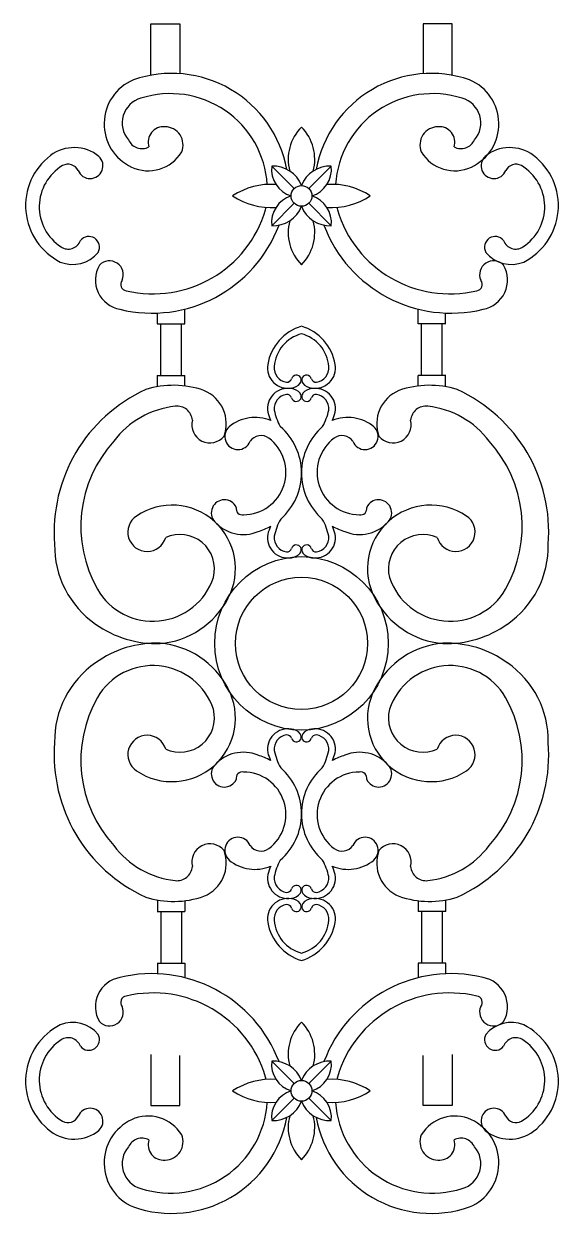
# Model space of a CAD drawing. Extents: x 12262 to 40734, y 30451 to 49613.
# Drawn here: x 23073 to 23460, y 37690 to 38552 of the extents above; entities that cross this region are included whole.
import ezdxf

# ---------------------------------------------------------------- set-up
doc = ezdxf.new("R2010")
doc.units = 0
doc.header["$LTSCALE"] = 0.85
doc.header["$MEASUREMENT"] = 0
doc.layers.get('0').update_dxf_attribs({"linetype": 'CONTINUOUS'})

# ---------------------------------------------------------------- blocks, each defined once
blk = doc.blocks.new('A$C58F13123')
for p, q in [((50.13, 456.3), (50.13, 476.69)), ((50.13, 476.69), (61.72, 476.69)), ((61.72, 476.69), (61.72, 456.72)), ((170.87, 476.69), (159.28, 476.69)), ((159.28, 476.69), (159.28, 456.72)), ((170.87, 456.3), (170.87, 476.69)), ((98.56, 419.64), (107.55, 410.66)), ((122.44, 419.64), (113.45, 410.66)), ((98.56, 395.77), (107.55, 404.76)), ((122.44, 395.77), (113.45, 404.76)), ((52.72, 356.49), (52.72, 360.76)), ((63.76, 356.49), (63.76, 362.03)), ((157.24, 356.49), (157.24, 362.03)), ((168.28, 356.49), (168.28, 360.76)), ((52.68, 356.49), (63.76, 356.49)), ((54.1, 335.77), (54.1, 356.49)), ((62.38, 335.77), (62.38, 356.49)), ((168.33, 356.49), (157.24, 356.49)), ((158.62, 335.77), (158.62, 356.49)), ((166.9, 335.77), (166.9, 356.49)), ((52.68, 335.77), (63.76, 335.77)), ((52.72, 331.2), (52.72, 335.77)), ((63.76, 331.65), (63.76, 335.77)), ((168.33, 335.77), (157.24, 335.77)), ((157.24, 331.65), (157.24, 335.77)), ((168.28, 331.2), (168.28, 335.77)), ((52.72, 125.41), (52.72, 120.84)), ((63.76, 124.97), (63.76, 120.84)), ((157.24, 124.97), (157.24, 120.84)), ((168.28, 125.41), (168.28, 120.84)), ((52.68, 120.84), (63.76, 120.84)), ((54.1, 120.84), (54.1, 100.12)), ((62.38, 120.84), (62.38, 100.12)), ((168.33, 120.84), (157.24, 120.84)), ((158.62, 120.84), (158.62, 100.12)), ((166.9, 120.84), (166.9, 100.12)), ((52.68, 100.12), (63.76, 100.12)), ((52.72, 100.12), (52.72, 95.85)), ((63.76, 100.12), (63.76, 94.59)), ((168.33, 100.12), (157.24, 100.12)), ((157.24, 100.12), (157.24, 94.59)), ((168.28, 100.12), (168.28, 95.85)), ((50.13, 63.44), (50.13, 43.06)), ((61.72, 43.06), (61.72, 63.02)), ((159.28, 43.06), (159.28, 63.02)), ((170.87, 63.44), (170.87, 43.06)), ((98.56, 60.84), (107.55, 51.86)), ((122.44, 60.84), (113.45, 51.86)), ((98.56, 36.97), (107.55, 45.96)), ((122.44, 36.97), (113.45, 45.96)), ((50.13, 43.06), (61.72, 43.06)), ((170.87, 43.06), (159.28, 43.06))]:
    blk.add_line(p, q)
for centre, radius in [((110.5, 407.71), 4.17), ((110.5, 228.31), 34.78), ((110.5, 228.31), 26.5), ((110.5, 48.91), 4.17)]:
    blk.add_circle(centre, radius)
for centre, radius, start, end in [((58.47, 409.96), 46.87, 10.3295, 109.158), ((162.53, 409.96), 46.87, 70.842, 169.6705), ((50.51, 436.59), 19.14, 112.8118, 244.8193), ((170.49, 436.59), 19.14, 295.1807, 67.1882), ((48.88, 436.97), 10.28, 105.5375, 221.2342), ((57.98, 409.82), 38.9, 3.6637, 107.7508), ((163.02, 409.82), 38.9, 72.2492, 176.3363), ((172.12, 436.97), 10.28, 318.7658, 74.4625), ((55.24, 429.25), 6.23, 84.7476, 197.6446), ((55.7, 428.13), 7.32, 337.5602, 89.0977), ((123.57, 422.36), 18.39, 135.2689, 194.7549), ((97.43, 422.36), 18.39, 345.2451, 44.7311), ((165.31, 428.13), 7.32, 90.9023, 202.4398), ((165.76, 429.25), 6.23, 342.3554, 95.2524), ((19.36, 411.24), 15.83, 51.144, 126.8647), ((46.53, 432.54), 5.87, 203.5667, 298.1751), ((174.47, 432.54), 5.87, 241.8249, 336.4333), ((194.03, 411.24), 15.83, 53.1353, 128.856), ((25.17, 403.79), 25.28, 127.2574, 243.2823), ((25.76, 419.82), 5.15, 202.0145, 46.6439), ((49.02, 433.55), 15.75, 245.0188, 328.5844), ((171.98, 433.55), 15.75, 211.4156, 294.9812), ((187.64, 419.82), 5.15, 133.3561, 337.9855), ((188.23, 403.79), 25.28, 296.7177, 52.7426), ((24.58, 403.38), 19.22, 120.8755, 236.9042), ((16.87, 415.79), 4.62, 27.0844, 117.7551), ((109.69, 418.38), 11.19, 173.5492, 252.5464), ((99.12, 407.44), 12.22, 21.3058, 92.5986), ((121.88, 407.44), 12.22, 87.4014, 158.6942), ((111.31, 418.38), 11.19, 287.4536, 6.4508), ((196.53, 415.79), 4.62, 62.2449, 152.9156), ((188.81, 403.38), 19.22, 303.0958, 59.1245), ((98.33, 384.39), 27.96, 85.9507, 123.4982), ((122.67, 384.39), 27.96, 56.5018, 94.0493), ((98.33, 431.02), 27.96, 236.5018, 274.0493), ((109.69, 397.03), 11.19, 107.4536, 186.4508), ((111.31, 397.03), 11.19, 353.5492, 72.5464), ((122.67, 431.02), 27.96, 265.9507, 303.4982), ((57.98, 409.82), 38.9, 348.6722, 350.1022), ((99.12, 407.98), 12.22, 267.4014, 338.6942), ((121.88, 407.98), 12.22, 201.3058, 272.5986), ((163.02, 409.82), 38.9, 189.8978, 191.3278), ((50.98, 415.52), 47.07, 256.8114, 343.5357), ((123.57, 393.05), 18.39, 165.2451, 224.7311), ((97.43, 393.05), 18.39, 315.2689, 14.7549), ((170.02, 415.52), 47.07, 196.4643, 283.1886), ((50.52, 415.19), 54.47, 256.384, 339.3625), ((170.48, 415.19), 54.47, 200.6375, 283.616), ((16.99, 391.56), 5.17, 235.8288, 340.2673), ((25.21, 387.16), 4.28, 330.991, 141.6679), ((188.18, 387.16), 4.28, 38.3321, 209.009), ((196.4, 391.56), 5.17, 199.7327, 304.1712), ((18.77, 393.35), 13.11, 247.7567, 320.9538), ((194.63, 393.35), 13.11, 219.0462, 292.2433), ((39.81, 373.98), 11.92, 150.0435, 259.7755), ((33.52, 376.11), 5.56, 336.2406, 136.5189), ((187.48, 376.11), 5.56, 43.4811, 203.7594), ((181.19, 373.98), 11.92, 280.2245, 29.9565), ((40.55, 372.22), 2.55, 139.792, 262.9779), ((180.45, 372.22), 2.55, 277.0221, 40.208), ((116.18, 336.78), 19.53, 106.901, 170.0102), ((104.82, 336.78), 19.53, 9.9898, 73.099), ((114.18, 338.28), 14.63, 104.5693, 175.9009), ((106.82, 338.28), 14.63, 4.0991, 75.4307), ((105.05, 338.8), 8.22, 170.4319, 280.0293), ((115.95, 338.8), 8.22, 259.9707, 9.5681), ((105.33, 338.72), 5.77, 173.9373, 262.0279), ((108.45, 333.86), 1.97, 319.8275, 164.3056), ((112.55, 333.86), 1.97, 15.6944, 220.1725), ((115.67, 338.72), 5.77, 277.9721, 6.0627), ((59.22, 294.94), 36.84, 70.681, 107.6528), ((105.05, 322.35), 8.22, 79.9707, 189.5681), ((104.54, 335.14), 2.14, 269.6031, 339.542), ((106.1, 335.55), 4.87, 274.6128, 322.4651), ((106.1, 325.6), 4.87, 37.5349, 85.3872), ((114.91, 335.55), 4.87, 217.5349, 265.3872), ((114.91, 325.6), 4.87, 94.6128, 142.4651), ((116.46, 335.14), 2.14, 200.458, 270.3969), ((115.95, 322.35), 8.22, 350.4319, 100.0293), ((161.78, 294.94), 36.84, 72.3472, 109.319), ((74.14, 272.93), 62.79, 114.5527, 184.4519), ((65.84, 316.32), 14.5, 340.0302, 67.3927), ((105.33, 322.43), 5.77, 97.9721, 186.0627), ((104.54, 326.01), 2.14, 20.458, 90.3969), ((108.45, 327.29), 1.97, 195.6944, 40.1725), ((112.55, 327.29), 1.97, 139.8275, 344.3056), ((116.46, 326.01), 2.14, 89.6031, 159.542), ((115.67, 322.43), 5.77, 353.9373, 82.0279), ((155.16, 316.32), 14.5, 112.6073, 199.9698), ((146.86, 272.93), 62.79, 355.5481, 65.4473), ((63.83, 287.88), 35.74, 96.3714, 143.1107), ((60.59, 317.28), 6.17, 4.7403, 96.8264), ((130.55, 331.42), 35.19, 197.2585, 203.0949), ((121.34, 326.06), 22.16, 191.0303, 209.2739), ((99.66, 326.06), 22.16, 330.7261, 348.9697), ((90.45, 331.42), 35.19, 336.9051, 342.7415), ((160.41, 317.28), 6.17, 83.1736, 175.2597), ((157.18, 287.88), 35.74, 36.8893, 83.6286), ((73.8, 315.96), 7.29, 165.5077, 320.984), ((91.86, 302.47), 16.42, 67.3609, 129.3607), ((129.14, 302.47), 16.42, 50.6393, 112.6391), ((147.2, 315.96), 7.29, 219.016, 14.4923), ((85.02, 311.28), 5.27, 132.5628, 338.2457), ((94.28, 306.25), 5.35, 54.1973, 144.868), ((85.99, 296.63), 24.54, 311.2485, 49.2553), ((135.01, 296.63), 24.54, 130.7447, 228.7515), ((126.72, 306.25), 5.35, 35.132, 125.8027), ((135.98, 311.28), 5.27, 201.7543, 47.4372), ((72.83, 275.16), 50.8, 137.7187, 209.6339), ((87.25, 296.92), 17.03, 270.1166, 53.3681), ((133.76, 296.92), 17.03, 126.6319, 269.8834), ((148.17, 275.16), 50.8, 330.3661, 42.2813), ((58.62, 258.34), 25.41, 331.9122, 124.1059), ((79.58, 280.63), 5.25, 24.576, 222.6108), ((86.78, 282.31), 2.48, 168.2127, 281.5812), ((134.22, 282.31), 2.48, 258.4188, 11.7873), ((141.42, 280.63), 5.25, 317.3892, 155.424), ((162.38, 258.34), 25.41, 55.8941, 208.0878), ((48.62, 272.9), 7.74, 123.2822, 343.6533), ((121.34, 267.05), 22.16, 149.8761, 168.9697), ((99.66, 267.05), 22.16, 11.0303, 30.1239), ((172.38, 272.9), 7.74, 196.3467, 56.7178), ((87.19, 287.39), 15.43, 221.946, 292.3845), ((85.99, 296.63), 24.54, 286.7412, 299.5357), ((130.55, 261.69), 35.19, 157.285, 162.7415), ((90.45, 261.69), 35.19, 17.2585, 22.715), ((135.01, 296.63), 24.54, 240.4643, 253.2588), ((133.82, 287.39), 15.43, 247.6155, 318.054), ((61.78, 258.12), 13.85, 345.7287, 114.426), ((105.05, 270.76), 8.22, 170.4319, 280.0293), ((105.33, 270.68), 5.77, 173.9373, 262.0279), ((115.95, 270.76), 8.22, 259.9707, 9.5681), ((115.67, 270.68), 5.77, 277.9721, 6.0627), ((159.22, 258.12), 13.85, 65.574, 194.2713), ((49.56, 267.37), 38.03, 178.9706, 235.3902), ((104.54, 267.1), 2.14, 269.6031, 339.542), ((106.1, 267.51), 4.87, 274.6128, 322.4651), ((108.45, 265.82), 1.97, 319.8275, 164.3056), ((112.55, 265.82), 1.97, 15.6944, 220.1725), ((114.91, 267.51), 4.87, 217.5349, 265.3872), ((116.46, 267.1), 2.14, 200.458, 270.3969), ((171.44, 267.37), 38.03, 304.6098, 1.0294), ((50.88, 262.84), 25.64, 209.9614, 341.4979), ((170.12, 262.84), 25.64, 198.5021, 330.0386), ((50.87, 262.14), 34.04, 274.9273, 332.416), ((170.13, 262.14), 34.04, 207.584, 265.0727), ((52.44, 270.16), 41.96, 234.324, 271.851), ((168.56, 270.16), 41.96, 268.149, 305.676), ((52.44, 186.45), 41.96, 88.149, 125.676), ((50.87, 194.48), 34.04, 27.584, 85.0727), ((170.13, 194.48), 34.04, 94.9273, 152.416), ((168.56, 186.45), 41.96, 54.324, 91.851), ((49.56, 189.24), 38.03, 124.6098, 181.0294), ((171.44, 189.24), 38.03, 358.9706, 55.3902), ((50.88, 193.77), 25.64, 18.5021, 150.0386), ((170.12, 193.77), 25.64, 29.9614, 161.4979), ((72.83, 181.46), 50.8, 150.3661, 222.2813), ((58.62, 198.28), 25.41, 235.8941, 28.0878), ((162.38, 198.28), 25.41, 151.9122, 304.1059), ((148.17, 181.46), 50.8, 317.7187, 29.6339), ((61.78, 198.5), 13.85, 245.574, 14.2713), ((159.22, 198.5), 13.85, 165.7287, 294.426), ((105.05, 185.85), 8.22, 79.9707, 189.5681), ((105.33, 185.93), 5.77, 97.9721, 186.0627), ((104.54, 189.51), 2.14, 20.458, 90.3969), ((106.1, 189.1), 4.87, 37.5349, 85.3872), ((108.45, 190.79), 1.97, 195.6944, 40.1725), ((112.55, 190.79), 1.97, 139.8275, 344.3056), ((114.91, 189.1), 4.87, 94.6128, 142.4651), ((116.46, 189.51), 2.14, 89.6031, 159.542), ((115.95, 185.85), 8.22, 350.4319, 100.0293), ((115.67, 185.93), 5.77, 353.9373, 82.0279), ((74.14, 183.68), 62.79, 175.5481, 245.4473), ((48.62, 183.71), 7.74, 16.3467, 236.7178), ((172.38, 183.71), 7.74, 303.2822, 163.6533), ((146.86, 183.68), 62.79, 294.5527, 4.4519), ((87.19, 169.22), 15.43, 67.6155, 138.054), ((85.99, 159.99), 24.54, 60.4643, 73.2588), ((130.55, 194.93), 35.19, 197.2585, 202.715), ((121.34, 189.56), 22.16, 191.0303, 210.1239), ((99.66, 189.56), 22.16, 329.8761, 348.9697), ((90.45, 194.93), 35.19, 337.285, 342.7415), ((135.01, 159.99), 24.54, 106.7412, 119.5357), ((133.82, 169.22), 15.43, 41.946, 112.3845), ((79.58, 175.98), 5.25, 137.3892, 335.424), ((85.99, 159.99), 24.54, 310.7447, 48.7515), ((135.01, 159.99), 24.54, 131.2485, 229.2553), ((141.42, 175.98), 5.25, 204.576, 42.6108), ((86.78, 174.3), 2.48, 78.4188, 191.7873), ((87.25, 159.7), 17.03, 306.6319, 89.8834), ((133.76, 159.7), 17.03, 90.1166, 233.3681), ((134.22, 174.3), 2.48, 348.2127, 101.5812), ((85.02, 145.33), 5.27, 21.7543, 227.4372), ((135.98, 145.33), 5.27, 312.5628, 158.2457), ((63.83, 168.73), 35.74, 216.8893, 263.6286), ((73.8, 140.65), 7.29, 39.016, 194.4923), ((65.84, 140.29), 14.5, 292.6073, 19.9698), ((94.28, 150.36), 5.35, 215.132, 305.8027), ((126.72, 150.36), 5.35, 234.1973, 324.868), ((155.16, 140.29), 14.5, 160.0302, 247.3927), ((147.2, 140.65), 7.29, 345.5077, 140.984), ((157.18, 168.73), 35.74, 276.3714, 323.1107), ((91.86, 154.14), 16.42, 230.6393, 292.6391), ((130.55, 125.19), 35.19, 156.9051, 162.7415), ((121.34, 130.55), 22.16, 150.7261, 168.9697), ((99.66, 130.55), 22.16, 11.0303, 29.2739), ((129.14, 154.14), 16.42, 247.3609, 309.3607), ((90.45, 125.19), 35.19, 17.2585, 23.0949), ((60.59, 139.34), 6.17, 263.1736, 355.2597), ((105.05, 134.26), 8.22, 170.4319, 280.0293), ((105.33, 134.19), 5.77, 173.9373, 262.0279), ((115.95, 134.26), 8.22, 259.9707, 9.5681), ((115.67, 134.19), 5.77, 277.9721, 6.0627), ((160.41, 139.34), 6.17, 184.7403, 276.8264), ((104.54, 130.61), 2.14, 269.6031, 339.542), ((108.45, 129.33), 1.97, 319.8275, 164.3056), ((112.55, 129.33), 1.97, 15.6944, 220.1725), ((116.46, 130.61), 2.14, 200.458, 270.3969), ((59.22, 161.68), 36.84, 252.3472, 289.319), ((105.05, 117.82), 8.22, 79.9707, 189.5681), ((106.1, 131.02), 4.87, 274.6128, 322.4651), ((106.1, 121.06), 4.87, 37.5349, 85.3872), ((114.91, 131.02), 4.87, 217.5349, 265.3872), ((114.91, 121.06), 4.87, 94.6128, 142.4651), ((115.95, 117.82), 8.22, 350.4319, 100.0293), ((161.78, 161.68), 36.84, 250.681, 287.6528), ((105.33, 117.89), 5.77, 97.9721, 186.0627), ((104.54, 121.47), 2.14, 20.458, 90.3969), ((108.45, 122.75), 1.97, 195.6944, 40.1725), ((112.55, 122.75), 1.97, 139.8275, 344.3056), ((116.46, 121.47), 2.14, 89.6031, 159.542), ((115.67, 117.89), 5.77, 353.9373, 82.0279), ((116.18, 119.84), 19.53, 189.9898, 253.099), ((114.18, 118.33), 14.63, 184.0991, 255.4307), ((106.82, 118.33), 14.63, 284.5693, 355.9009), ((104.82, 119.84), 19.53, 286.901, 350.0102), ((50.52, 41.42), 54.47, 20.6375, 103.616), ((170.48, 41.42), 54.47, 76.384, 159.3625), ((39.81, 82.63), 11.92, 100.2245, 209.9565), ((181.19, 82.63), 11.92, 330.0435, 79.7755), ((40.55, 84.39), 2.55, 97.0221, 220.208), ((50.98, 41.09), 47.07, 16.4643, 103.1886), ((170.02, 41.09), 47.07, 76.8114, 163.5357), ((180.45, 84.39), 2.55, 319.792, 82.9779), ((33.52, 80.51), 5.56, 223.4811, 23.7594), ((187.48, 80.51), 5.56, 156.2406, 316.5189), ((25.17, 52.82), 25.28, 116.7177, 232.7426), ((18.77, 63.26), 13.11, 39.0462, 112.2433), ((123.57, 63.56), 18.39, 135.2689, 194.7549), ((97.43, 63.56), 18.39, 345.2451, 44.7311), ((194.63, 63.26), 13.11, 67.7567, 140.9538), ((188.23, 52.82), 25.28, 307.2574, 63.2823), ((24.58, 53.23), 19.22, 123.0958, 239.1245), ((16.99, 65.05), 5.17, 19.7327, 124.1712), ((25.21, 69.45), 4.28, 218.3321, 29.009), ((188.18, 69.45), 4.28, 150.991, 321.6679), ((196.4, 65.05), 5.17, 55.8288, 160.2673), ((188.81, 53.23), 19.22, 300.8755, 56.9042), ((109.69, 59.58), 11.19, 173.5492, 252.5464), ((99.12, 48.64), 12.22, 21.3058, 92.5986), ((121.88, 48.64), 12.22, 87.4014, 158.6942), ((111.31, 59.58), 11.19, 287.4536, 6.4508), ((98.33, 25.59), 27.96, 85.9507, 123.4982), ((57.98, 46.79), 38.9, 9.8978, 11.3278), ((122.67, 25.59), 27.96, 56.5018, 94.0493), ((163.02, 46.79), 38.9, 168.6722, 170.1022), ((98.33, 72.22), 27.96, 236.5018, 274.0493), ((109.69, 38.23), 11.19, 107.4536, 186.4508), ((111.31, 38.23), 11.19, 353.5492, 72.5464), ((122.67, 72.22), 27.96, 265.9507, 303.4982), ((57.98, 46.79), 38.9, 252.2492, 356.3363), ((99.12, 49.18), 12.22, 267.4014, 338.6942), ((121.88, 49.18), 12.22, 201.3058, 272.5986), ((163.02, 46.79), 38.9, 183.6637, 287.7508), ((16.87, 40.82), 4.62, 242.2449, 332.9156), ((25.76, 36.79), 5.15, 313.3561, 157.9855), ((49.02, 23.06), 15.75, 31.4156, 114.9812), ((123.57, 34.25), 18.39, 165.2451, 224.7311), ((97.43, 34.25), 18.39, 315.2689, 14.7549), ((171.98, 23.06), 15.75, 65.0188, 148.5844), ((187.64, 36.79), 5.15, 22.0145, 226.6439), ((196.53, 40.82), 4.62, 207.0844, 297.7551), ((50.51, 20.02), 19.14, 115.1807, 247.1882), ((58.47, 46.65), 46.87, 250.842, 349.6705), ((162.53, 46.65), 46.87, 190.3295, 289.158), ((170.49, 20.02), 19.14, 292.8118, 64.8193), ((19.36, 45.37), 15.83, 233.1353, 308.856), ((46.53, 24.07), 5.87, 61.8249, 156.4333), ((55.24, 27.36), 6.23, 162.3554, 275.2524), ((55.7, 28.48), 7.32, 270.9023, 22.4398), ((165.31, 28.48), 7.32, 157.5602, 269.0977), ((165.76, 27.36), 6.23, 264.7476, 17.6446), ((174.47, 24.07), 5.87, 23.5667, 118.1751), ((194.03, 45.37), 15.83, 231.144, 306.8647), ((48.88, 19.65), 10.28, 138.7658, 254.4625), ((172.12, 19.65), 10.28, 285.5375, 41.2342)]:
    blk.add_arc(centre, radius, start, end)

msp = doc.modelspace()

# ---------------------------------------------------------------- block references
at = {"xscale": 1.8, "yscale": 1.8, "zscale": 1.8}
msp.add_blockref('A$C58F13123', (23074.04, 37693.99), dxfattribs=at)

doc.saveas('drawing.dxf')
